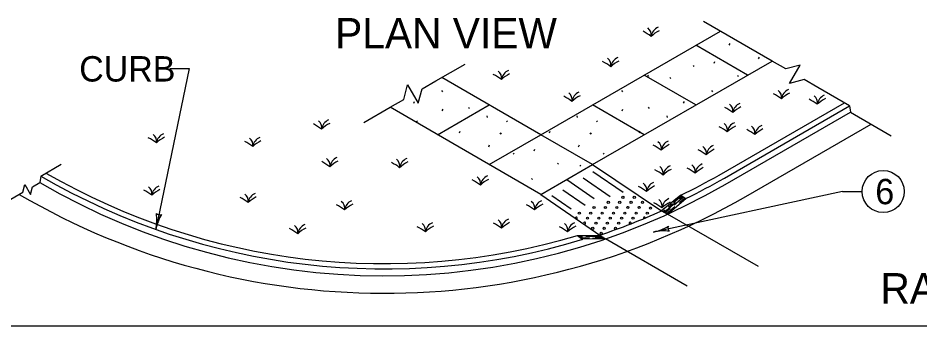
# Model space of a CAD drawing. Extents: x 1000 to 1107, y 1000 to 1121.
# Drawn here: x 1007.26 to 1014.37, y 1014.63 to 1017.06 of the extents above; entities that cross this region are included whole.
import ezdxf

# ---------------------------------------------------------------- set-up
doc = ezdxf.new("R2010")
doc.units = 0
doc.layers.add('Level 1', color=7, linetype='Continuous')
doc.layers.add('Level 2', color=7, linetype='Continuous')

msp = doc.modelspace()

# ---------------------------------------------------------------- linework, layer by layer
at = {"layer": 'Level 1'}
for p, q in [((1013.2019, 1016.7175), (1012.6618, 1017.0293)), ((1011.3815, 1016.1365), (1012.7948, 1016.9525)), ((1013.0096, 1016.6065), (1012.6025, 1016.8415)), ((1012.8654, 1016.8438), (1012.8713, 1016.8571)), ((1013.0963, 1016.7341), (1013.1023, 1016.7475)), ((1010.553, 1016.5614), (1010.7831, 1016.6942)), ((1011.7886, 1015.9015), (1013.202, 1016.7176)), ((1012.5798, 1016.6828), (1012.5858, 1016.6739)), ((1012.7455, 1016.7001), (1012.7514, 1016.7134)), ((1012.6026, 1016.3715), (1012.1955, 1016.6065)), ((1012.2216, 1016.6054), (1012.2275, 1016.5965)), ((1012.3965, 1016.5894), (1012.4024, 1016.5805)), ((1012.9305, 1016.6054), (1012.9364, 1016.5965)), ((1011.3815, 1016.1365), (1010.5992, 1016.5881)), ((1010.599, 1016.4842), (1010.6049, 1016.4754)), ((1012.0169, 1016.4842), (1012.0228, 1016.4754)), ((1012.7258, 1016.4842), (1012.7318, 1016.4754)), ((1013.8125, 1016.3651), (1013.5628, 1016.5091)), ((1010.3789, 1016.3848), (1010.3848, 1016.3981)), ((1012.5058, 1016.3848), (1012.5117, 1016.3981)), ((1012.7858, 1015.8193), (1013.7718, 1016.3886)), ((1009.9848, 1016.2333), (1010.1922, 1016.353)), ((1011.3817, 1015.6665), (1010.1922, 1016.3531)), ((1010.5675, 1016.1365), (1010.9745, 1016.3715)), ((1010.6038, 1016.3241), (1010.6098, 1016.3375)), ((1010.8093, 1016.3528), (1010.8152, 1016.344)), ((1012.1956, 1016.1365), (1011.7885, 1016.3715)), ((1012.0218, 1016.3241), (1012.0277, 1016.3375)), ((1012.2272, 1016.3528), (1012.2331, 1016.344)), ((1012.8265, 1015.7958), (1013.8125, 1016.3651)), ((1012.8333, 1015.7449), (1013.8193, 1016.3142)), ((1013.8125, 1016.3651), (1013.8193, 1016.3141)), ((1013.8193, 1016.3142), (1014.1407, 1016.1286)), ((1010.4004, 1016.2477), (1010.4063, 1016.2388)), ((1010.9558, 1016.287), (1010.9573, 1016.2736)), ((1011.1094, 1016.2477), (1011.1153, 1016.2388)), ((1011.6647, 1016.287), (1011.6662, 1016.2736)), ((1011.8183, 1016.2477), (1011.8243, 1016.2388)), ((1012.3737, 1016.287), (1012.3752, 1016.2736)), ((1010.7385, 1016.1525), (1010.7444, 1016.1658)), ((1011.4475, 1016.1525), (1011.4534, 1016.1658)), ((1012.1564, 1016.1525), (1012.1623, 1016.1658)), ((1012.9962, 1015.651), (1013.9821, 1016.2202)), ((1010.9745, 1015.9015), (1011.3815, 1016.1365)), ((1011.0568, 1016.1525), (1011.0627, 1016.1436)), ((1011.0627, 1016.1491), (1011.0686, 1016.1402)), ((1011.7886, 1015.9015), (1011.3815, 1016.1365)), ((1011.7657, 1016.1525), (1011.7717, 1016.1436)), ((1011.7717, 1016.1491), (1011.7776, 1016.1402)), ((1010.9694, 1016.0427), (1010.9753, 1016.0561)), ((1011.3276, 1016.0087), (1011.3335, 1016.0221)), ((1011.6783, 1016.0427), (1011.6843, 1016.0561)), ((1011.1619, 1015.9914), (1011.1678, 1015.9826)), ((1011.8709, 1015.9914), (1011.8768, 1015.9826)), ((1007.4401, 1015.8115), (1007.6014, 1015.9046)), ((1011.3816, 1015.6665), (1011.7886, 1015.9015)), ((1011.5126, 1015.914), (1011.5185, 1015.9051)), ((1011.6875, 1015.898), (1011.6934, 1015.8891)), ((1011.7886, 1015.9015), (1012.3309, 1015.5384)), ((1007.4401, 1015.8115), (1007.4334, 1015.7606)), ((1011.7914, 1015.8477), (1012.0286, 1015.6842)), ((1011.3079, 1015.7929), (1011.3138, 1015.784)), ((1011.5849, 1015.784), (1011.8002, 1015.6354)), ((1011.7147, 1015.7976), (1011.928, 1015.6504)), ((1011.3816, 1015.6665), (1011.8882, 1015.317)), ((1011.5548, 1015.7016), (1011.7288, 1015.5816)), ((1013.7566, 1015.6891), (1013.9122, 1015.6891)), ((1011.4676, 1015.6587), (1011.6198, 1015.5537)), ((1012.4824, 1015.6593), (1012.3309, 1015.5384)), ((1012.3519, 1015.5263), (1012.4422, 1015.6036)), ((1012.3788, 1015.5106), (1012.5225, 1015.6337)), ((1012.3871, 1015.5692), (1012.4171, 1015.595)), ((1012.4248, 1015.6016), (1012.488, 1015.6557)), ((1012.431, 1015.5844), (1012.503, 1015.6461)), ((1012.4724, 1015.6296), (1012.4966, 1015.6502)), ((1012.4738, 1015.6036), (1012.5148, 1015.6386)), ((1012.4824, 1015.6593), (1012.5225, 1015.6337)), ((1012.3309, 1015.5384), (1012.3784, 1015.511)), ((1012.343, 1015.5314), (1012.3593, 1015.5454)), ((1012.3586, 1015.5224), (1012.4002, 1015.558)), ((1012.3709, 1015.5153), (1012.435, 1015.5702)), ((1013.0948, 1015.0972), (1012.3788, 1015.5106)), ((1011.6687, 1015.3424), (1011.8458, 1015.3461)), ((1011.6687, 1015.3424), (1011.7114, 1015.3125)), ((1011.772, 1015.3407), (1011.6745, 1015.3383)), ((1011.7076, 1015.3306), (1011.6863, 1015.3301)), ((1011.7628, 1015.3246), (1011.6964, 1015.323)), ((1011.7353, 1015.3176), (1011.7053, 1015.3168)), ((1011.8882, 1015.317), (1011.7112, 1015.3126)), ((1011.8629, 1015.3344), (1011.7352, 1015.3312)), ((1011.8822, 1015.3211), (1011.7881, 1015.3188)), ((1011.8733, 1015.3273), (1011.8073, 1015.3257)), ((1011.851, 1015.3426), (1011.8297, 1015.3421)), ((1012.5338, 1014.9441), (1011.89, 1015.3157)), ((1007, 1014.6298), (1021.8941, 1014.6298))]:
    msp.add_line(p, q, dxfattribs=at)
for points in [[(1013.5628, 1016.5092), (1013.4546, 1016.5717), (1013.3408, 1016.5412), (1013.4241, 1016.6856), (1013.3103, 1016.6551), (1013.202, 1016.7176)], [(1010.1922, 1016.3531), (1010.3004, 1016.4156), (1010.3309, 1016.5294), (1010.4143, 1016.3851), (1010.4448, 1016.4989), (1010.553, 1016.5614)], [(1007.1228, 1015.5811), (1007.2992, 1015.6831), (1007.3153, 1015.7435), (1007.3596, 1015.6668), (1007.3759, 1015.7273), (1007.4334, 1015.7606)], [(1011.6504, 1015.481), (1011.6632, 1015.4722)], [(1012.1884, 1015.4761), (1012.1897, 1015.4766), (1012.1929, 1015.478), (1012.1962, 1015.4794), (1012.1994, 1015.4807), (1012.2026, 1015.4821), (1012.204, 1015.4827)], [(1012.0799, 1015.432), (1012.0826, 1015.4331), (1012.0859, 1015.4343), (1012.0891, 1015.4356), (1012.0916, 1015.4366)]]:
    msp.add_lwpolyline(points, dxfattribs=at)
for centre, radius in [((1014.0781, 1015.6891), 0.166), ((1011.9122, 1015.6038), 0.00845), ((1012.0019, 1015.6038), 0.00845), ((1012.0272, 1015.6436), 0.00845), ((1012.0915, 1015.6038), 0.00845), ((1012.1168, 1015.6436), 0.00845), ((1012.1809, 1015.6038), 0.00845), ((1011.684, 1015.5191), 0.00845), ((1011.7735, 1015.5191), 0.00845), ((1011.7997, 1015.564), 0.00845), ((1011.8631, 1015.5191), 0.00845), ((1011.8893, 1015.564), 0.00845), ((1011.9527, 1015.5191), 0.00845), ((1011.9789, 1015.564), 0.00845), ((1012.0423, 1015.5191), 0.00845), ((1012.0662, 1015.5641), 0.00845), ((1012.132, 1015.5191), 0.00845), ((1012.1556, 1015.5641), 0.00845), ((1012.2192, 1015.5191), 0.00845), ((1012.2445, 1015.5589), 0.00845), ((1011.7482, 1015.4793), 0.00845), ((1011.8378, 1015.4793), 0.00845), ((1011.9274, 1015.4793), 0.00845), ((1012.017, 1015.4793), 0.00845), ((1012.1067, 1015.4793), 0.00845), ((1011.7895, 1015.3997), 0.00845), ((1011.8148, 1015.4396), 0.00845), ((1011.879, 1015.3997), 0.00845), ((1011.9044, 1015.4396), 0.00845), ((1011.9687, 1015.3997), 0.00845), ((1011.994, 1015.4396), 0.00845), ((1011.8561, 1015.36), 0.00845)]:
    msp.add_circle(centre, radius, dxfattribs=at)
for centre, radius, start, end in [((1011.9254, 1016.4712), 0.5471, 53.67487, 61.60536), ((1012.1853, 1016.9251), 0.0655, 348.46333, 53.88758), ((1012.3414, 1016.8991), 0.0928, 113.1649, 172.02683), ((1012.4339, 1016.7168), 0.2685, 116.66465, 133.36453), ((1011.867, 1016.6863), 0.0655, 348.46333, 53.88758), ((1012.0231, 1016.6603), 0.0928, 113.1649, 172.02683), ((1011.6072, 1016.2324), 0.5471, 53.67487, 61.60536), ((1012.1156, 1016.4779), 0.2685, 116.66465, 133.36453), ((1010.7457, 1016.1304), 0.5471, 53.67487, 61.60536), ((1011.0056, 1016.5843), 0.0655, 348.46333, 53.88758), ((1011.1617, 1016.5583), 0.0928, 113.1649, 172.02683), ((1011.2542, 1016.376), 0.2685, 116.66465, 133.36453), ((1011.5612, 1016.413), 0.0655, 348.46333, 53.88758), ((1011.7172, 1016.387), 0.0928, 113.1649, 172.02683), ((1012.9523, 1015.9792), 0.5471, 53.67487, 61.60536), ((1013.2122, 1016.4331), 0.0655, 348.46333, 53.88758), ((1013.3683, 1016.4071), 0.0928, 113.1649, 172.02683), ((1013.4608, 1016.2248), 0.2685, 116.66465, 133.36453), ((1013.6504, 1016.3637), 0.0928, 113.1649, 172.02683), ((1011.3013, 1015.9591), 0.5471, 53.67487, 61.60536), ((1011.8097, 1016.2046), 0.2685, 116.66465, 133.36453), ((1012.8289, 1016.3245), 0.0655, 348.46333, 53.88758), ((1012.9849, 1016.2985), 0.0928, 113.1649, 172.02683), ((1013.2344, 1015.9358), 0.5471, 53.67487, 61.60536), ((1013.4943, 1016.3897), 0.0655, 348.46333, 53.88758), ((1013.7429, 1016.1813), 0.2685, 116.66465, 133.36453), ((1012.569, 1015.8706), 0.5471, 53.67487, 61.60536), ((1013.0775, 1016.1162), 0.2685, 116.66465, 133.36453), ((1009.589, 1016.1943), 0.0655, 348.46333, 53.88758), ((1009.745, 1016.1683), 0.0928, 113.1649, 172.02683), ((1009.3291, 1015.7404), 0.5471, 53.67487, 61.60536), ((1009.8375, 1015.9859), 0.2685, 116.66465, 133.36453), ((1012.5257, 1015.7187), 0.5471, 53.67487, 61.60536), ((1012.7855, 1016.1726), 0.0655, 348.46333, 53.88758), ((1012.9416, 1016.1466), 0.0928, 113.1649, 172.02683), ((1013.0341, 1015.9643), 0.2685, 116.66465, 133.36453), ((1012.7426, 1015.6969), 0.5471, 53.67487, 61.60536), ((1013.0025, 1016.1508), 0.0655, 348.46333, 53.88758), ((1013.1585, 1016.1249), 0.0928, 113.1649, 172.02683), ((1013.251, 1015.9425), 0.2685, 116.66465, 133.36453), ((1008.0273, 1015.6319), 0.5471, 53.67487, 61.60536), ((1008.2872, 1016.0858), 0.0655, 348.46333, 53.88758), ((1008.4433, 1016.0598), 0.0928, 113.1649, 172.02683), ((1008.5358, 1015.8774), 0.2685, 116.66465, 133.36453), ((1009.0465, 1016.0568), 0.0655, 348.46333, 53.88758), ((1009.2026, 1016.0309), 0.0928, 113.1649, 172.02683), ((1008.7867, 1015.6029), 0.5471, 53.67487, 61.60536), ((1009.2951, 1015.8485), 0.2685, 116.66465, 133.36453), ((1012.0049, 1015.5739), 0.5471, 53.67487, 61.60536), ((1012.2648, 1016.0278), 0.0655, 348.46333, 53.88758), ((1012.4209, 1016.0019), 0.0928, 113.1649, 172.02683), ((1012.5134, 1015.8195), 0.2685, 116.66465, 133.36453), ((1012.6192, 1015.9917), 0.0655, 348.46333, 53.88758), ((1012.7753, 1015.9657), 0.0928, 113.1649, 172.02683), ((1012.8678, 1015.7833), 0.2685, 116.66465, 133.36453), ((1009.654, 1015.8977), 0.0655, 348.46333, 53.88758), ((1009.8101, 1015.8717), 0.0928, 113.1649, 172.02683), ((1010.3598, 1015.8644), 0.0928, 113.1649, 172.02683), ((1012.3593, 1015.5378), 0.5471, 53.67487, 61.60536), ((1009.3942, 1015.4438), 0.5471, 53.67487, 61.60536), ((1009.9026, 1015.6893), 0.2685, 116.66465, 133.36453), ((1009.9438, 1015.4365), 0.5471, 53.67487, 61.60536), ((1010.2037, 1015.8904), 0.0655, 348.46333, 53.88758), ((1010.4523, 1015.6821), 0.2685, 116.66465, 133.36453), ((1012.2793, 1015.8325), 0.0655, 348.46333, 53.88758), ((1012.4354, 1015.8065), 0.0928, 113.1649, 172.02683), ((1012.5324, 1015.847), 0.0655, 348.46333, 53.88758), ((1012.6884, 1015.821), 0.0928, 113.1649, 172.02683), ((1012.781, 1015.6387), 0.2685, 116.66465, 133.36453), ((1010.1468, 1020.4527), 5.3728, 239.74995, 286.92712), ((1010.1469, 1020.4528), 5.3322, 239.99983, 286.58296), ((1010.9962, 1015.7269), 0.0928, 113.1649, 172.02683), ((1012.0194, 1015.3786), 0.5471, 53.67487, 61.60536), ((1012.5279, 1015.6242), 0.2685, 116.66465, 133.36453), ((1010.1469, 1020.4528), 5.3322, 295.97703, 299.66285), ((1012.2725, 1015.3931), 0.5471, 53.67487, 61.60536), ((1010.1468, 1020.3979), 5.3728, 239.66666, 299.99992), ((1010.5802, 1015.299), 0.5471, 53.67487, 61.60536), ((1010.8401, 1015.7529), 0.0655, 348.46333, 53.88758), ((1011.0887, 1015.5446), 0.2685, 116.66465, 133.36453), ((1012.1491, 1015.7023), 0.0655, 348.46333, 53.88758), ((1012.3052, 1015.6763), 0.0928, 113.1649, 172.02683), ((1010.1468, 1020.4527), 5.3728, 296.24292, 299.91725), ((1010.1468, 1020.586), 5.6985, 239.68605, 300.00111), ((1007.9912, 1015.2194), 0.5471, 53.67487, 61.60536), ((1008.251, 1015.6733), 0.0655, 348.46333, 53.88758), ((1008.4071, 1015.6474), 0.0928, 113.1649, 172.02683), ((1008.4996, 1015.465), 0.2685, 116.66465, 133.36453), ((1009.0104, 1015.6154), 0.0655, 348.46333, 53.88758), ((1009.1664, 1015.5894), 0.0928, 113.1649, 172.02683), ((1011.8892, 1015.2484), 0.5471, 53.67487, 61.60536), ((1012.3977, 1015.4939), 0.2685, 116.66465, 133.36453), ((1008.7505, 1015.1615), 0.5471, 53.67487, 61.60536), ((1009.259, 1015.4071), 0.2685, 116.66465, 133.36453), ((1009.7698, 1015.5576), 0.0655, 348.46333, 53.88758), ((1009.9259, 1015.5316), 0.0928, 113.1649, 172.02683), ((1011.2668, 1015.5576), 0.0655, 348.46333, 53.88758), ((1011.4229, 1015.5316), 0.0928, 113.1649, 172.02683), ((1012.0106, 1015.12), 0.5471, 53.67487, 61.60536), ((1012.2705, 1015.5739), 0.0655, 348.46333, 53.88758), ((1012.4265, 1015.5479), 0.0928, 113.1649, 172.02683), ((1012.519, 1015.3656), 0.2685, 116.66465, 133.36453), ((1009.5099, 1015.1037), 0.5471, 53.67487, 61.60536), ((1010.0184, 1015.3493), 0.2685, 116.66465, 133.36453), ((1011.0069, 1015.1037), 0.5471, 53.67487, 61.60536), ((1011.5154, 1015.3493), 0.2685, 116.66465, 133.36453), ((1010.1468, 1020.3979), 5.3298, 288.58957, 294.21742), ((1007.9633, 1015.471), 0.3909, 348.15025, 6.81904), ((1008.7285, 1015.3105), 0.3909, 149.49741, 168.14414), ((1008.3764, 1015.5362), 0.0313, 216.92485, 299.04155), ((1011.0065, 1015.4128), 0.0655, 348.46333, 53.88758), ((1011.1625, 1015.3869), 0.0928, 113.1649, 172.02683), ((1011.6587, 1015.4793), 0.00845, 302.14182, 168.63868), ((1012.1962, 1015.4793), 0.00845, 23.04114, 202.65616), ((1007.9633, 1015.471), 0.3909, 348.13803, 348.15025), ((1009.1411, 1014.9155), 0.5471, 53.67487, 61.60536), ((1009.401, 1015.3694), 0.0655, 348.46333, 53.88758), ((1009.557, 1015.3434), 0.0928, 113.1649, 172.02683), ((1009.6495, 1015.1611), 0.2685, 116.66465, 133.36453), ((1010.1463, 1014.93), 0.5471, 53.67487, 61.60536), ((1010.4062, 1015.3839), 0.0655, 348.46333, 53.88758), ((1010.5623, 1015.3579), 0.0928, 113.1649, 172.02683), ((1010.6548, 1015.1756), 0.2685, 116.66465, 133.36453), ((1010.7466, 1014.9589), 0.5471, 53.67487, 61.60536), ((1011.255, 1015.2045), 0.2685, 116.66465, 133.36453), ((1011.2672, 1014.93), 0.5471, 53.67487, 61.60536), ((1011.5271, 1015.3839), 0.0655, 348.46333, 53.88758), ((1011.6832, 1015.3579), 0.0928, 113.1649, 172.02683), ((1011.7757, 1015.1756), 0.2685, 116.66465, 133.36453), ((1011.7252, 1015.4396), 0.00845, 242.92152, 227.85898), ((1011.7252, 1015.4396), 0.00845, 227.85898, 242.92152), ((1012.0837, 1015.4396), 0.00845, 339.46485, 243.64293)]:
    msp.add_arc(centre, radius, start, end, dxfattribs=at)
at = {"layer": 'Level 2'}
msp.add_line((1013.7566, 1015.6891), (1012.2678, 1015.3702), dxfattribs=at)
msp.add_lwpolyline([(1008.4594, 1016.6595), (1008.6094, 1016.6595), (1008.3456, 1015.3908)], dxfattribs=at)
for centre, radius, start, end in [((1012.1859, 1015.7524), 0.3909, 282.09013, 300.75892), ((1012.4132, 1015.4012), 0.0313, 150.86473, 232.98142), ((1012.1859, 1015.7524), 0.3909, 282.07791, 282.09013), ((1012.3497, 1014.9879), 0.3909, 83.43729, 102.08402)]:
    msp.add_arc(centre, radius, start, end, dxfattribs=at)

# ---------------------------------------------------------------- texts
at = {"layer": 'Level 1'}
for s, height, p in [('PLAN VIEW', 0.24, (1009.7593, 1016.8165)), ('CURB', 0.2, (1007.7433, 1016.5561)), ('6', 0.2, (1014.0159, 1015.5891)), ('RAMP TYPE 1', 0.24, (1014.0565, 1014.8065))]:
    msp.add_text(s, height=height, dxfattribs=at).set_placement(p)

doc.saveas('drawing.dxf')
